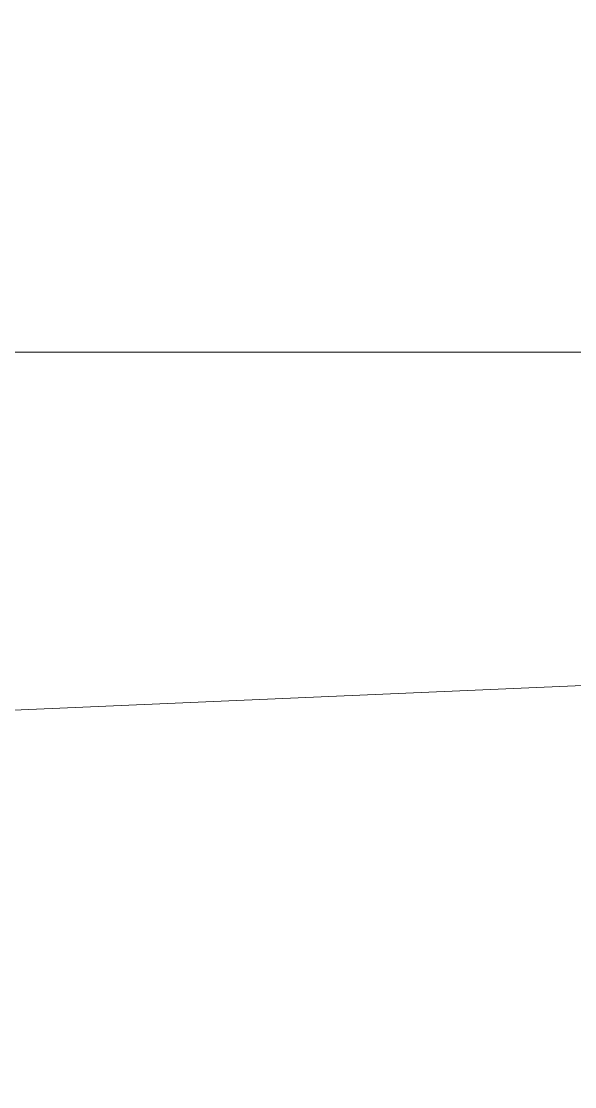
# Model space of a CAD drawing. Header units: inches. Extents: x -35 to 98, y -34 to 46.
# Drawn here: x 80.244 to 81.347, y 11.235 to 13.357 of the extents above; entities that cross this region are included whole.
import ezdxf

# ---------------------------------------------------------------- set-up
doc = ezdxf.new("R2010")
doc.units = ezdxf.units.IN
doc.header["$MEASUREMENT"] = 0
doc.layers.add('back_bone', color=30, linetype='Continuous', lineweight=9)
doc.layers.add('Estructura', color=8, linetype='Continuous', lineweight=9)

msp = doc.modelspace()

# ---------------------------------------------------------------- linework, layer by layer
at = {"layer": 'back_bone'}
msp.add_lwpolyline([(40.5432, 33.4458), (64.1946, 33.4551), (64.4775, 33.3471), (68.9903, 33.3471), (68.9903, 28.1131), (77.0264, 25.0193), (85.5668, 23.0473), (89.0685, 12.3683), (75.4255, 11.7776), (75.4255, 0.6632), (78.8377, 0.6632), (78.8377, -4.5626)], dxfattribs=at)
at = {"layer": 'Estructura', "color": 251, "true_color": 0x636466}
msp.add_lwpolyline([(88.9029, 12.6987), (79.5762, 12.6986), (79.5762, 12.6635), (77.6012, 12.6632), (77.6012, 11.8332), (78.162, 11.833), (78.162, 10.1885), (78.147, 10.1885), (78.147, 8.5633), (77.1306, 8.5633), (77.1306, 7.9633), (76.9314, 7.9633), (76.9314, 8.1633), (76.6613, 8.1633), (76.6613, 7.5533), (76.6613, 4.9533), (76.9314, 4.9533), (76.9314, 5.1533), (77.1014, 5.1533), (77.1014, 4.9533), (77.2956, 4.9533), (77.2956, 2.5633), (77.1014, 2.5633), (77.1014, 2.2333)], dxfattribs=at)
msp.add_lwpolyline([(90.3079, 8.5483), (90.3077, 11.8338), (90.8679, 11.8339), (90.8678, 12.6639), (88.9029, 12.6637), (88.9029, 12.6987), (79.5762, 12.6986), (79.5762, 12.6635), (77.6012, 12.6632), (77.6012, 11.8332), (78.162, 11.8332), (78.1613, 8.5483)], close=True, dxfattribs=at)

doc.saveas('drawing.dxf')
